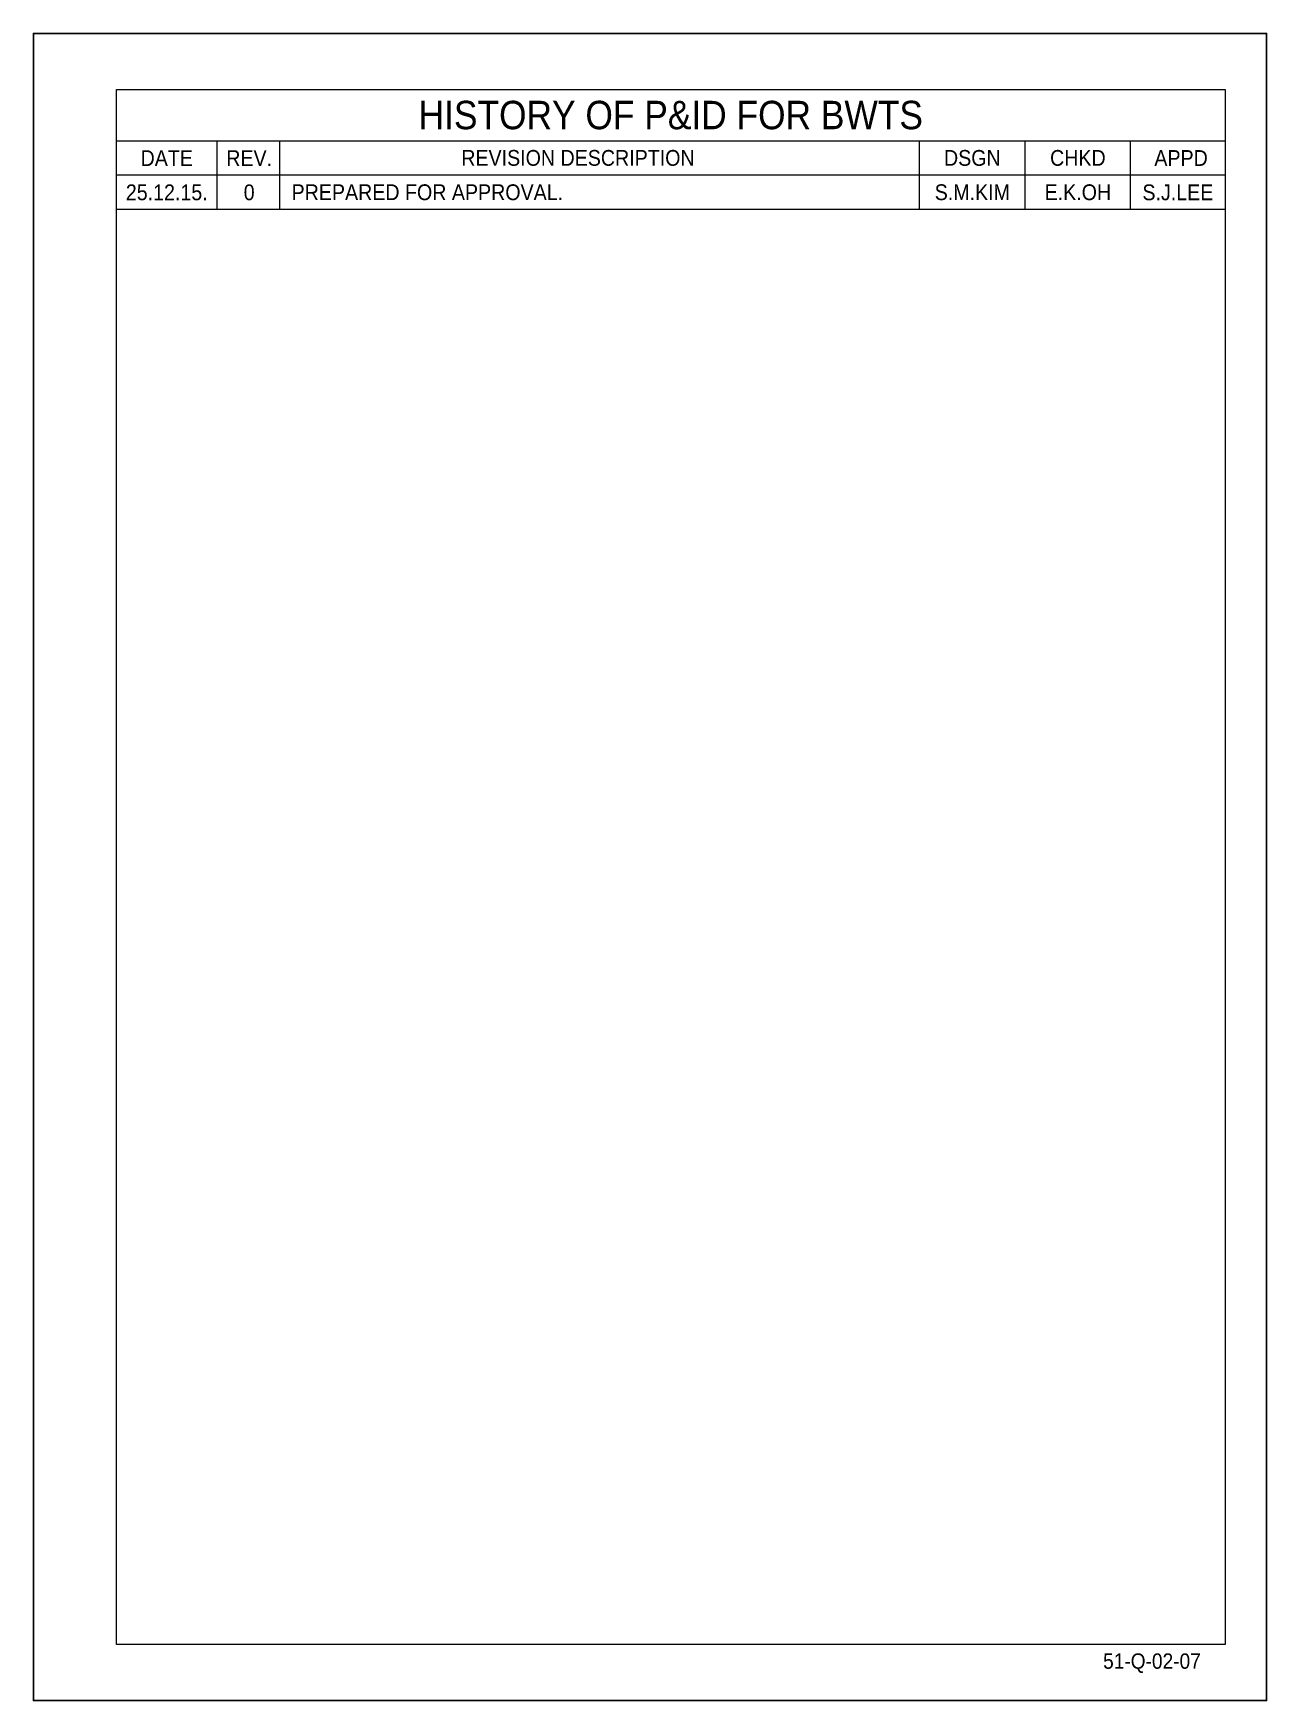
# Model space of a CAD drawing. Extents: x -553847 to 4496999, y 514150 to 878882.
# Drawn here: x 4246518 to 4266045, y 792591 to 818991 of the extents above; entities that cross this region are included whole.
import ezdxf

# ---------------------------------------------------------------- set-up
doc = ezdxf.new("R2010")
doc.units = 0
doc.header["$LTSCALE"] = 25
doc.header["$MEASUREMENT"] = 0
doc.layers.get('0').update_dxf_attribs({"linetype": 'CONTINUOUS', "lineweight": 9})
doc.layers.add('0.1 Defpoints', color=7, linetype='CONTINUOUS', plot=False)
doc.layers.add('0.3 Text', color=7, linetype='CONTINUOUS')
doc.styles.get("Standard").update_dxf_attribs({"font": '', "width": 0.95, "height": 250})
doc.styles.get('Standard').set_extended_font_data('Gulim')

msp = doc.modelspace()

# ---------------------------------------------------------------- linework, layer by layer
at = {"linetype": 'Continuous', "ltscale": 30}
for p, q in [((4247833.3, 817286.5), (4265387.8, 817286.5)), ((4249428.1, 816199.7), (4249428.1, 817286.5)), ((4250422.7, 816199.7), (4250422.7, 817286.5)), ((4260550.1, 816199.7), (4260550.1, 817286.5)), ((4262220.8, 816199.7), (4262220.7, 817286.5)), ((4262220.9, 816199.7), (4262220.9, 817286.5)), ((4263891.6, 816199.7), (4263891.5, 817286.5)), ((4265387.8, 816743.1), (4247833.3, 816743.1)), ((4265387.8, 816199.7), (4247833.3, 816199.7))]:
    msp.add_line(p, q, dxfattribs=at)
msp.add_lwpolyline([(4247833.3, 818101.6), (4265387.8, 818101.6), (4265387.8, 793479.4), (4247833.3, 793479.4)], close=True, dxfattribs=at)
at = {"layer": '0.1 Defpoints'}
msp.add_lwpolyline([(4266045.3, 818990.5), (4246518.4, 818990.5), (4246518.4, 792590.5), (4266045.3, 792590.5)], close=True, dxfattribs=at)
at = {"layer": '0.1 Defpoints', "color": 4, "linetype": 'ByBlock'}
msp.add_lwpolyline([(4246518.4, 792590.5), (4246518.4, 818990.5), (4266045.3, 818990.5), (4266045.3, 792590.5)], close=True, dxfattribs=at)

# ---------------------------------------------------------------- texts
at = {"layer": '0.3 Text', "linetype": 'Continuous', "width": 0.95}
msp.add_text('51-Q-02-07', height=243.45, dxfattribs=at).set_placement((4263455.7, 793095.3))
at = {"layer": '0.3 Text', "attachment_point": 5, "line_spacing_factor": 0.9}
for s, insert, char_height, width in [('\\A1;\\pxqc;HISTORY OF P&ID FOR BWTS', (4256610.6, 817694.1), 450, 17554.518), ('\\pxqc;{\\C0;DATE}', (4248630.7, 817014.8), 250, 1594.78), ('\\pxqc;{\\C0;REV.}', (4249935.4, 817015.1), 250, 1014.569), ('\\pxqc;{\\C0;REVISION DESCRIPTION}', (4255141.2, 817016.7), 250, 9437.128)]:
    msp.add_mtext(s, dxfattribs=dict(at, insert=insert, char_height=char_height, width=width))
at = {"layer": '0.3 Text', "color": 0, "char_height": 250, "attachment_point": 5, "line_spacing_factor": 0.9}
for s, insert, width in [('\\A1;DSGN', (4261385.5, 817016.4), 1670.836), ('\\A1;CHKD', (4263056.3, 817016.4), 1670.836), ('\\A1;APPD', (4264690.4, 817016.4), 1597.373)]:
    msp.add_mtext(s, dxfattribs=dict(at, insert=insert, width=width))
at = {"layer": '0.3 Text', "lineweight": 20, "char_height": 250, "attachment_point": 5, "line_spacing_factor": 0.9}
for s, insert, width in [('\\A1;25.12.15.', (4248630.7, 816471.4), 1594.78), ('\\A1;0', (4249935.4, 816471.7), 1014.569), ('\\A1;\\pxql;PREPARED FOR APPROVAL. ', (4255581.8, 816473), 9949.259)]:
    msp.add_mtext(s, dxfattribs=dict(at, insert=insert, width=width))
at = {"layer": '0.3 Text', "color": 2, "lineweight": 20, "char_height": 250, "width": 1670.836, "attachment_point": 5, "line_spacing_factor": 0.9}
for s, insert in [('\\A1;S.M.KIM', (4261385.5, 816473)), ('\\A1;E.K.OH', (4263056.3, 816473))]:
    msp.add_mtext(s, dxfattribs=dict(at, insert=insert))
at = {"layer": '0.3 Text', "color": 0, "lineweight": 20, "insert": (4264639.8, 816471.4), "char_height": 250, "width": 1496.096, "attachment_point": 5, "line_spacing_factor": 0.9}
msp.add_mtext('\\A1;S.J.LEE', dxfattribs=at)

doc.saveas('drawing.dxf')
